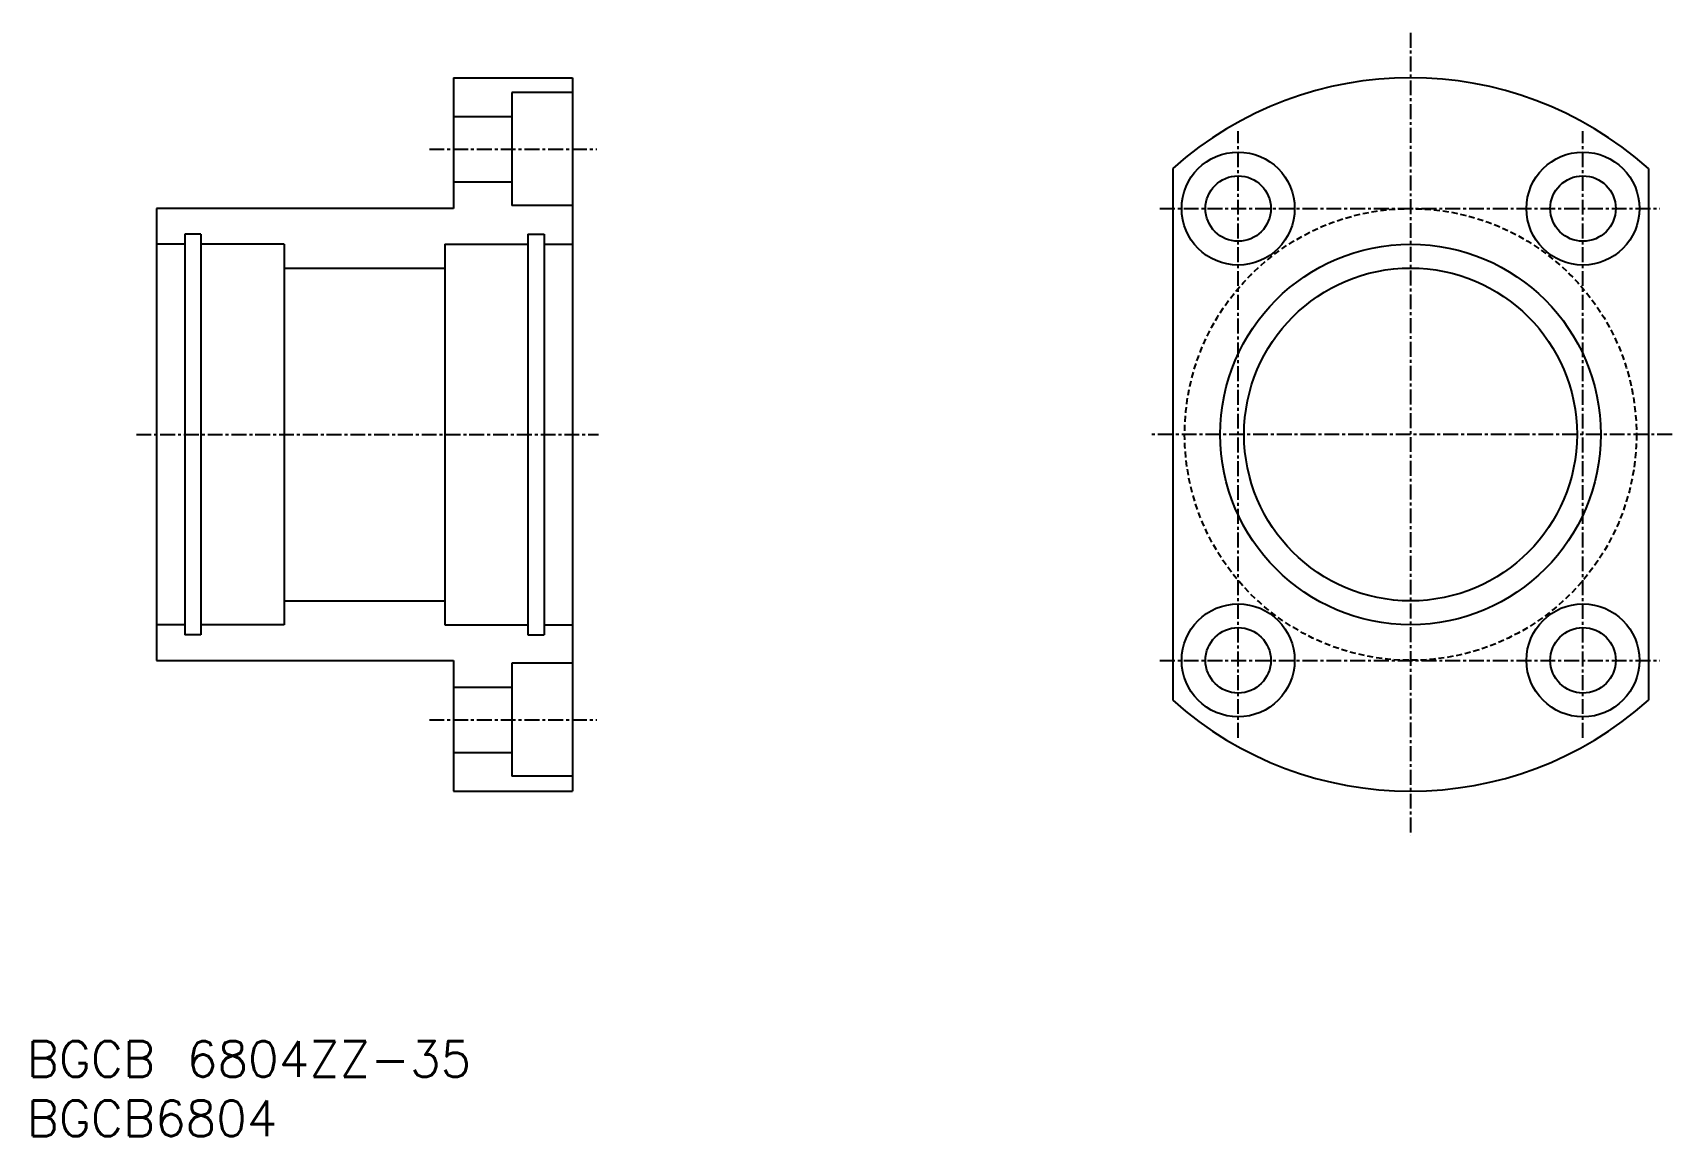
# Model space of a CAD drawing. Extents: x 45 to 183, y 37 to 130.
import ezdxf
from ezdxf.enums import TextEntityAlignment as Align

# ---------------------------------------------------------------- set-up
doc = ezdxf.new("R2010")
doc.units = 0
doc.linetypes.add('CENTER', pattern=[2, 1.25, -0.25, 0.25, -0.25])
doc.linetypes.add('DASHED', pattern=[0.75, 0.5, -0.25])
doc.layers.get('0').update_dxf_attribs({"linetype": 'CONTINUOUS'})
doc.layers.add('CENTER', color=1, linetype='CENTER')
doc.styles.get("Standard").update_dxf_attribs({"font": 'txt.shx', "bigfont": 'extfont.shx'})

msp = doc.modelspace()

# ---------------------------------------------------------------- linework, layer by layer
at = {"color": 7, "linetype": 'CONTINUOUS'}
for p, q in [((80.69, 126.32), (90.69, 126.32)), ((80.69, 126.32), (80.69, 115.32)), ((90.69, 126.32), (90.69, 66.32)), ((90.69, 125.07), (85.59, 125.07)), ((85.59, 125.07), (85.59, 115.57)), ((80.69, 123.07), (85.59, 123.07)), ((141.17, 118.68), (141.17, 73.96)), ((181.17, 118.68), (181.17, 73.96)), ((80.69, 117.57), (85.59, 117.57)), ((55.69, 115.32), (55.69, 77.32)), ((80.69, 115.32), (55.69, 115.32)), ((90.69, 115.57), (85.59, 115.57)), ((59.44, 113.17), (58.09, 113.17)), ((58.09, 113.17), (58.09, 79.47)), ((59.44, 113.17), (59.44, 79.47)), ((86.94, 113.17), (88.29, 113.17)), ((86.94, 113.17), (86.94, 79.47)), ((88.29, 113.17), (88.29, 79.47)), ((58.09, 112.32), (55.69, 112.32)), ((66.44, 112.32), (59.44, 112.32)), ((66.44, 112.32), (66.44, 80.32)), ((79.94, 112.32), (79.94, 80.32)), ((79.94, 112.32), (86.94, 112.32)), ((88.29, 112.32), (90.69, 112.32)), ((66.44, 110.32), (79.94, 110.32)), ((66.44, 82.32), (79.94, 82.32)), ((58.09, 80.32), (55.69, 80.32)), ((66.44, 80.32), (59.44, 80.32)), ((79.94, 80.32), (86.94, 80.32)), ((88.29, 80.32), (90.69, 80.32)), ((59.44, 79.47), (58.09, 79.47)), ((86.94, 79.47), (88.29, 79.47)), ((55.69, 77.32), (80.69, 77.32)), ((80.69, 77.32), (80.69, 66.32)), ((90.69, 77.07), (85.59, 77.07)), ((85.59, 77.07), (85.59, 67.57)), ((80.69, 75.07), (85.59, 75.07)), ((80.69, 69.57), (85.59, 69.57)), ((90.69, 67.57), (85.59, 67.57)), ((80.69, 66.32), (90.69, 66.32))]:
    msp.add_line(p, q, dxfattribs=at)
for centre, radius in [((146.67, 115.32), 4.75), ((175.67, 115.32), 4.75), ((146.67, 115.32), 2.75), ((175.67, 115.32), 2.75), ((161.17, 96.32), 16), ((161.17, 96.32), 14), ((146.67, 77.32), 4.75), ((175.67, 77.32), 4.75), ((146.67, 77.32), 2.75), ((175.67, 77.32), 2.75)]:
    msp.add_circle(centre, radius, dxfattribs=at)
at = {"color": 3, "linetype": 'DASHED'}
msp.add_circle((161.17, 96.32), 19, dxfattribs=at)
at = {"color": 7, "linetype": 'CONTINUOUS'}
for start, end in [(48.1897, 131.8103), (228.1897, 311.8103)]:
    msp.add_arc((161.17, 96.32), 30, start, end, dxfattribs=at)
at = {"layer": 'CENTER', "color": 1, "linetype": 'CENTER'}
for p, q in [((161.17, 130.1), (161.17, 62.58)), ((146.67, 70.81), (146.67, 121.83)), ((175.67, 70.81), (175.67, 121.83)), ((78.65, 120.32), (92.72, 120.32)), ((140.09, 115.32), (182.11, 115.32)), ((54.01, 96.32), (92.86, 96.32)), ((183.17, 96.32), (139.24, 96.32)), ((140.09, 77.32), (182.11, 77.32)), ((78.65, 72.32), (92.72, 72.32))]:
    msp.add_line(p, q, dxfattribs=at)

# ---------------------------------------------------------------- texts
at = {"color": 7, "linetype": 'CONTINUOUS'}
for s, p in [('BGCB 6804ZZ-35', (44.78, 43.8)), ('BGCB6804', (44.78, 38.8))]:
    msp.add_text(s, height=3, dxfattribs=at).set_placement(p, align=Align.MIDDLE_LEFT)

doc.saveas('drawing.dxf')
